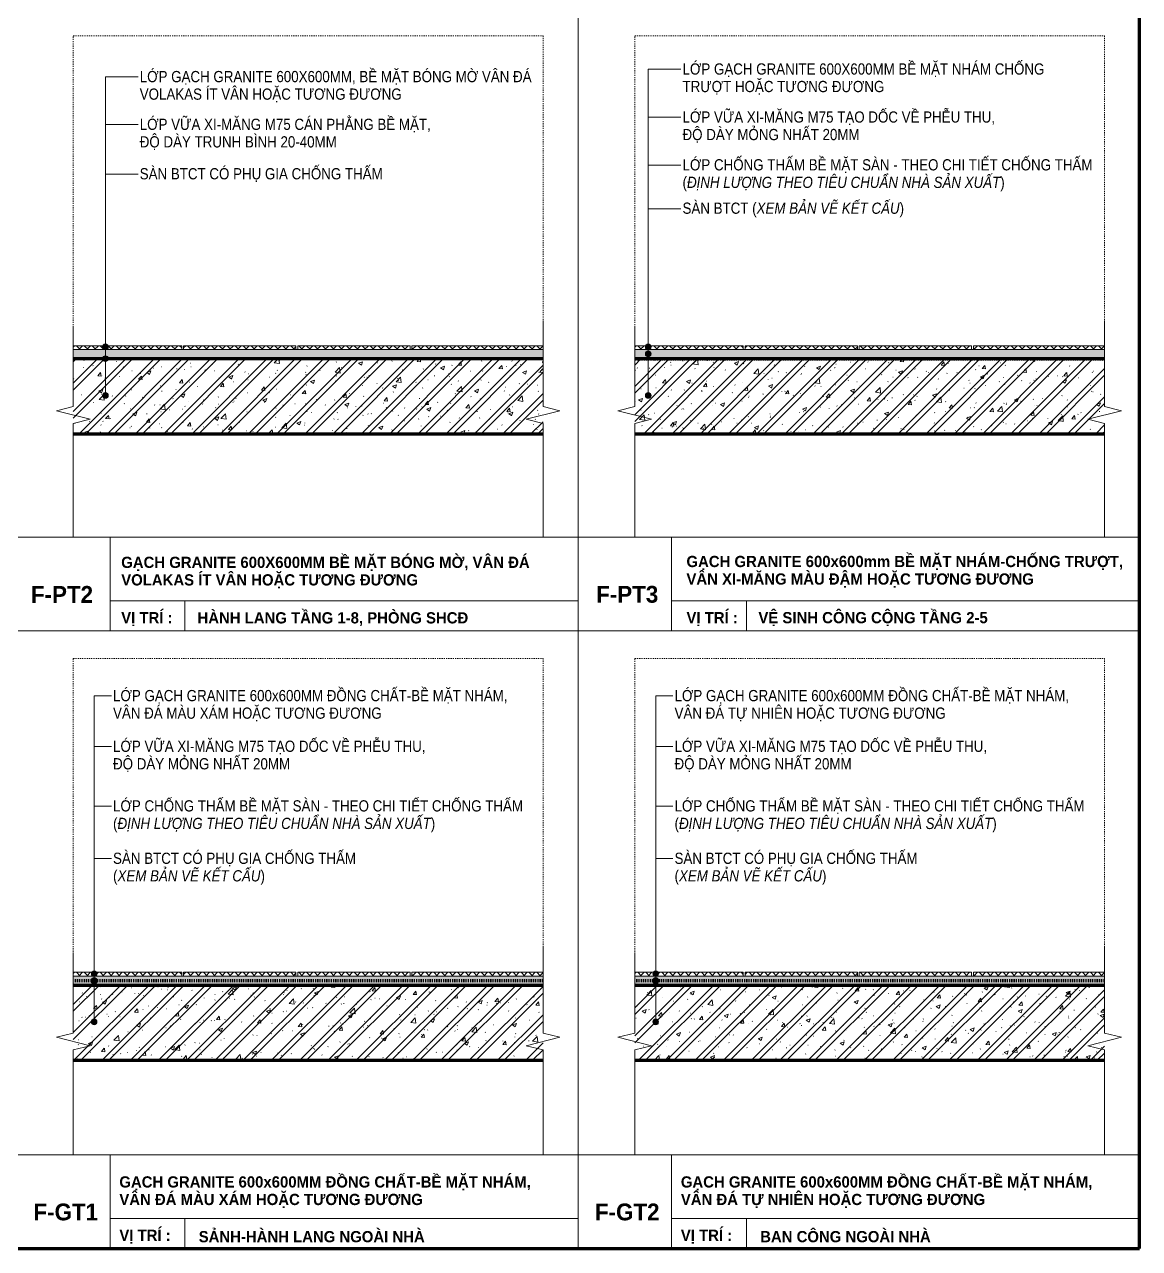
# Model space of a CAD drawing. Header units: millimetres. Extents: x 2839 to 13349, y 2387 to 11762.
# Drawn here: x 5209 to 8188, y 2387 to 5657 of the extents above; entities that cross this region are included whole.
import ezdxf

# ---------------------------------------------------------------- set-up
doc = ezdxf.new("R2010")
doc.units = ezdxf.units.MM
doc.linetypes.add('Dash', pattern=[6, 3, -3])
for name, color, linetype, lineweight in [('A-DETL-2', 90, 'Continuous', 70), ('A-DETL-3', 90, 'Dash', 100), ('A-DETL-GENF-1', 7, 'Continuous', 18), ('A-DETL-GENF-2', 9, 'Continuous', 18), ('A-DETL-THIN', 151, 'Continuous', 18), ('A-DETL-WIDE', 214, 'Continuous', 100), ('A-FLOR-OVHD', 1, 'Dash', 18), ('G-ANNO-TEXT-1', 7, 'Continuous', 9), ('G-ANNO-TEXT-2', 250, 'Continuous', 9)]:
    doc.layers.add(name, color=color, linetype=linetype, lineweight=lineweight)
doc.styles.add('Arial_3', font='arial_0.ttf', dxfattribs={"width": 0.85, "height": 30})
doc.styles.add('Arial_B_1', font='arialbd_0.ttf', dxfattribs={"width": 0.95, "height": 45})
doc.styles.add('Arial_B_2', font='arialbd_0.ttf', dxfattribs={"width": 0.95, "height": 30})
pattern_1 = [(50, (37.09, 0), (109.3103, -9.5638), [11.43, -125.73]), (355, (37.09, 0), (-21.1454, 114.6342), [9.144, -100.584]), (100.451, (46.2, -0.8), (88.1655, 105.0698), [9.714, -106.854]), (46.184, (37.1, 30.48), (162.6475, -25.2258), [17.145, -188.595]), (96.636, (50.65, 28.38), (142.4415, 148.4563), [14.571, -160.281]), (351.184, (37.1, 30.48), (142.4433, 148.4548), [13.716, -150.876]), (21, (52.33, 22.86), (90.9683, -61.3593), [11.43, -125.73]), (326, (52.33, 22.86), (37.0815, 110.5128), [9.144, -100.584]), (71.451, (59.91, 17.75), (128.0502, 49.1526), [9.714, -106.854]), (37.5, (37.093, 0), (1.85359, 50.73325), [1.006, -98.359, 1.006, -101.102, -100.965]), (37.5, (37.093, 0), (1.85359, 50.73325), [-201.473, 1.006, -99.959]), (7.5, (37.093, 0), (40.09228, 60.10833), [1.006, -57.211, 1.006, -96.073, -38.481]), (7.5, (37.093, 0), (40.09228, 60.10833), [-155.296, 1.006, -37.475]), (327.5, (3.11, 0), (81.35501, -3.43733), [1.006, -37.094, 1.006, -117.866, -157.734]), (327.5, (3.11, 0), (81.35501, -3.43733), [-156.972, 1.006, -156.728]), (317.5, (-12.13, 0), (88.87804, 15.25595), [1.006, -48.524, 1.006, -77.937, -112.014]), (317.5, (-12.13, 0), (88.87804, 15.25595), [-128.473, 1.006, -111.008]), (45, (37.093, 0), (-37.71708, 37.71708), []), (45, (37.093, 57.15), (-37.71708, 37.71708), [])]

msp = doc.modelspace()

# ---------------------------------------------------------------- hatches: boundary and pattern name
at = {"layer": 'A-DETL-GENF-1'}
h = msp.add_hatch(dxfattribs=at)
h.set_pattern_fill('FP_21', color=256, style=0, pattern_type=2)
h.set_pattern_definition([(45, (-594.63, -1690.379), (-10.606602, 10.606602), []), (135, (-594.63, -1690.379), (-10.606602, -10.606602), [])])
h.paths.add_polyline_path([(5865.7, 4788.5), (5934.1, 4788.5), (5934.1, 4798.5), (5634.1, 4798.5), (5634.1, 4788.5)])
h.paths.add_polyline_path([(6594.1, 4788.5), (6594.1, 4798.5), (6244.1, 4798.5), (6244.1, 4788.5)])
h.paths.add_polyline_path([(5939.1, 4788.5), (6239.1, 4788.5), (6239.1, 4798.5), (5939.1, 4798.5)])
h.paths.add_polyline_path([(5339.1, 4788.5), (5629.1, 4788.5), (5629.1, 4798.5), (5339.1, 4798.5)])
h = msp.add_hatch(dxfattribs=at)
h.set_pattern_fill('FP_20', color=256, style=0, pattern_type=2)
h.set_pattern_definition([(0, (-594.63, -1690.379), (48.768, 12.192), [2.012, -34.564, 2.012, -34.564, -195.072]), (0, (-594.63, -1690.379), (48.768, 12.192), [-73.152, 0, -195.072]), (0, (-594.63, -1690.379), (48.768, 12.192), [0, -73.152, 2.012, -71.14, -121.92]), (0, (-594.63, -1690.379), (48.768, 12.192), [-146.304, 2.012, -34.564, 0, -85.344]), (0, (-594.63, -1690.379), (48.768, 12.192), [0, -182.88, 2.012, -22.372, -60.96]), (0, (-594.63, -1690.379), (48.768, 12.192), [-207.264, 2.012, -58.948]), (120, (-576.342, -1684.283), (-34.942582, 36.138327), [2.012, -34.564, 2.012, -34.564, -195.072]), (120, (-576.342, -1684.283), (-34.942582, 36.138327), [-73.152, 0, -195.072]), (120, (-576.342, -1684.283), (-34.942582, 36.138327), [0, -73.152, 2.012, -71.14, -121.92]), (120, (-576.342, -1684.283), (-34.942582, 36.138327), [-146.304, 2.012, -34.564, 0, -85.344]), (120, (-576.342, -1684.283), (-34.942582, 36.138327), [0, -182.88, 2.012, -22.372, -60.96]), (120, (-576.342, -1684.283), (-34.942582, 36.138327), [-207.264, 2.012, -58.948]), (240, (-570.246, -1659.899), (-13.825418, -48.330327), [2.012, -34.564, 2.012, -34.564, -195.072]), (240, (-570.246, -1659.899), (-13.825418, -48.330327), [-73.152, 0, -195.072]), (240, (-570.246, -1659.899), (-13.825418, -48.330327), [0, -73.152, 2.012, -71.14, -121.92]), (240, (-570.246, -1659.899), (-13.825418, -48.330327), [-146.304, 2.012, -34.564, 0, -85.344]), (240, (-570.246, -1659.899), (-13.825418, -48.330327), [0, -182.88, 2.012, -22.372, -60.96]), (240, (-570.246, -1659.899), (-13.825418, -48.330327), [-207.264, 2.012, -58.948])])
h.paths.add_polyline_path([(5634.1, 4763.5), (6594.1, 4763.5), (6594.1, 4788.5), (5339.1, 4788.5), (5339.1, 4763.5), (5629.1, 4763.5)])
h = msp.add_hatch(dxfattribs=at)
h.set_pattern_fill('FP_49', color=256, style=0, pattern_type=2)
h.set_pattern_definition([(45, (905.37, -1690.379), (-10.606602, 10.606602), []), (135, (905.37, -1690.379), (-10.606602, -10.606602), [])])
h.paths.add_polyline_path([(7134.1, 4788.5), (7434.1, 4788.5), (7434.1, 4798.5), (7134.1, 4798.5)])
h.paths.add_polyline_path([(7439.1, 4788.5), (7739.1, 4788.5), (7739.1, 4798.5), (7439.1, 4798.5)])
h.paths.add_polyline_path([(7744.1, 4788.5), (8094.1, 4788.5), (8094.1, 4798.5), (7744.1, 4798.5)])
h.paths.add_polyline_path([(6839.1, 4788.5), (7129.1, 4788.5), (7129.1, 4798.5), (6839.1, 4798.5)])
h = msp.add_hatch(dxfattribs=at)
h.set_pattern_fill('FP_48', color=256, style=0, pattern_type=2)
h.set_pattern_definition([(0, (905.37, -1690.379), (48.768, 12.192), [2.012, -34.564, 2.012, -34.564, -195.072]), (0, (905.37, -1690.379), (48.768, 12.192), [-73.152, 0, -195.072]), (0, (905.37, -1690.379), (48.768, 12.192), [0, -73.152, 2.012, -71.14, -121.92]), (0, (905.37, -1690.379), (48.768, 12.192), [-146.304, 2.012, -34.564, 0, -85.344]), (0, (905.37, -1690.379), (48.768, 12.192), [0, -182.88, 2.012, -22.372, -60.96]), (0, (905.37, -1690.379), (48.768, 12.192), [-207.264, 2.012, -58.948]), (120, (923.658, -1684.283), (-34.942582, 36.138327), [2.012, -34.564, 2.012, -34.564, -195.072]), (120, (923.658, -1684.283), (-34.942582, 36.138327), [-73.152, 0, -195.072]), (120, (923.658, -1684.283), (-34.942582, 36.138327), [0, -73.152, 2.012, -71.14, -121.92]), (120, (923.658, -1684.283), (-34.942582, 36.138327), [-146.304, 2.012, -34.564, 0, -85.344]), (120, (923.658, -1684.283), (-34.942582, 36.138327), [0, -182.88, 2.012, -22.372, -60.96]), (120, (923.658, -1684.283), (-34.942582, 36.138327), [-207.264, 2.012, -58.948]), (240, (929.754, -1659.899), (-13.825418, -48.330327), [2.012, -34.564, 2.012, -34.564, -195.072]), (240, (929.754, -1659.899), (-13.825418, -48.330327), [-73.152, 0, -195.072]), (240, (929.754, -1659.899), (-13.825418, -48.330327), [0, -73.152, 2.012, -71.14, -121.92]), (240, (929.754, -1659.899), (-13.825418, -48.330327), [-146.304, 2.012, -34.564, 0, -85.344]), (240, (929.754, -1659.899), (-13.825418, -48.330327), [0, -182.88, 2.012, -22.372, -60.96]), (240, (929.754, -1659.899), (-13.825418, -48.330327), [-207.264, 2.012, -58.948])])
h.paths.add_polyline_path([(7744.1, 4763.5), (8094.1, 4763.5), (8094.1, 4788.5), (6839.1, 4788.5), (6839.1, 4763.5), (7739.1, 4763.5)])
h = msp.add_hatch(dxfattribs=at)
h.set_pattern_fill('FP_32', color=256, style=0, pattern_type=2)
h.set_pattern_definition([(45, (-594.63, -3363.992), (-10.606602, 10.606602), []), (135, (-594.63, -3363.992), (-10.606602, -10.606602), [])])
h.paths.add_polyline_path([(5634.1, 3114.9), (5934.1, 3114.9), (5934.1, 3124.9), (5634.1, 3124.9)])
h.paths.add_polyline_path([(5939.1, 3114.9), (6239.1, 3114.9), (6239.1, 3124.9), (5939.1, 3124.9)])
h.paths.add_polyline_path([(6244.1, 3114.9), (6594.1, 3114.9), (6594.1, 3124.9), (6244.1, 3124.9)])
h.paths.add_polyline_path([(5339.1, 3114.9), (5629.1, 3114.9), (5629.1, 3124.9), (5339.1, 3124.9)])
h = msp.add_hatch(dxfattribs=at)
h.set_pattern_fill('FP_31', color=256, style=0, pattern_type=2)
h.set_pattern_definition([(0, (-594.63, -3363.992), (48.768, 12.192), [2.012, -34.564, 2.012, -34.564, -195.072]), (0, (-594.63, -3363.992), (48.768, 12.192), [-73.152, 0, -195.072]), (0, (-594.63, -3363.992), (48.768, 12.192), [0, -73.152, 2.012, -71.14, -121.92]), (0, (-594.63, -3363.992), (48.768, 12.192), [-146.304, 2.012, -34.564, 0, -85.344]), (0, (-594.63, -3363.992), (48.768, 12.192), [0, -182.88, 2.012, -22.372, -60.96]), (0, (-594.63, -3363.992), (48.768, 12.192), [-207.264, 2.012, -58.948]), (120, (-576.342, -3357.896), (-34.942582, 36.138327), [2.012, -34.564, 2.012, -34.564, -195.072]), (120, (-576.342, -3357.896), (-34.942582, 36.138327), [-73.152, 0, -195.072]), (120, (-576.342, -3357.896), (-34.942582, 36.138327), [0, -73.152, 2.012, -71.14, -121.92]), (120, (-576.342, -3357.896), (-34.942582, 36.138327), [-146.304, 2.012, -34.564, 0, -85.344]), (120, (-576.342, -3357.896), (-34.942582, 36.138327), [0, -182.88, 2.012, -22.372, -60.96]), (120, (-576.342, -3357.896), (-34.942582, 36.138327), [-207.264, 2.012, -58.948]), (240, (-570.246, -3333.512), (-13.825418, -48.330327), [2.012, -34.564, 2.012, -34.564, -195.072]), (240, (-570.246, -3333.512), (-13.825418, -48.330327), [-73.152, 0, -195.072]), (240, (-570.246, -3333.512), (-13.825418, -48.330327), [0, -73.152, 2.012, -71.14, -121.92]), (240, (-570.246, -3333.512), (-13.825418, -48.330327), [-146.304, 2.012, -34.564, 0, -85.344]), (240, (-570.246, -3333.512), (-13.825418, -48.330327), [0, -182.88, 2.012, -22.372, -60.96]), (240, (-570.246, -3333.512), (-13.825418, -48.330327), [-207.264, 2.012, -58.948])])
h.paths.add_polyline_path([(5634.1, 3089.9), (6594.1, 3089.9), (6594.1, 3114.9), (5339.1, 3114.9), (5339.1, 3089.9), (5629.1, 3089.9)])
h = msp.add_hatch(dxfattribs=at)
h.set_pattern_fill('FP_42', color=256, style=0, pattern_type=2)
h.set_pattern_definition([(45, (905.37, -3363.992), (-10.606602, 10.606602), []), (135, (905.37, -3363.992), (-10.606602, -10.606602), [])])
h.paths.add_polyline_path([(7134.1, 3114.9), (7434.1, 3114.9), (7434.1, 3124.9), (7134.1, 3124.9)])
h.paths.add_polyline_path([(7439.1, 3114.9), (7739.1, 3114.9), (7739.1, 3124.9), (7439.1, 3124.9)])
h.paths.add_polyline_path([(8094.1, 3114.9), (8094.1, 3124.9), (7744.1, 3124.9), (7744.1, 3114.9)])
h.paths.add_polyline_path([(6839.1, 3114.9), (7129.1, 3114.9), (7129.1, 3124.9), (6839.1, 3124.9)])
h = msp.add_hatch(dxfattribs=at)
h.set_pattern_fill('FP_41', color=256, style=0, pattern_type=2)
h.set_pattern_definition([(0, (905.37, -3363.992), (48.768, 12.192), [2.012, -34.564, 2.012, -34.564, -195.072]), (0, (905.37, -3363.992), (48.768, 12.192), [-73.152, 0, -195.072]), (0, (905.37, -3363.992), (48.768, 12.192), [0, -73.152, 2.012, -71.14, -121.92]), (0, (905.37, -3363.992), (48.768, 12.192), [-146.304, 2.012, -34.564, 0, -85.344]), (0, (905.37, -3363.992), (48.768, 12.192), [0, -182.88, 2.012, -22.372, -60.96]), (0, (905.37, -3363.992), (48.768, 12.192), [-207.264, 2.012, -58.948]), (120, (923.658, -3357.896), (-34.942582, 36.138327), [2.012, -34.564, 2.012, -34.564, -195.072]), (120, (923.658, -3357.896), (-34.942582, 36.138327), [-73.152, 0, -195.072]), (120, (923.658, -3357.896), (-34.942582, 36.138327), [0, -73.152, 2.012, -71.14, -121.92]), (120, (923.658, -3357.896), (-34.942582, 36.138327), [-146.304, 2.012, -34.564, 0, -85.344]), (120, (923.658, -3357.896), (-34.942582, 36.138327), [0, -182.88, 2.012, -22.372, -60.96]), (120, (923.658, -3357.896), (-34.942582, 36.138327), [-207.264, 2.012, -58.948]), (240, (929.754, -3333.512), (-13.825418, -48.330327), [2.012, -34.564, 2.012, -34.564, -195.072]), (240, (929.754, -3333.512), (-13.825418, -48.330327), [-73.152, 0, -195.072]), (240, (929.754, -3333.512), (-13.825418, -48.330327), [0, -73.152, 2.012, -71.14, -121.92]), (240, (929.754, -3333.512), (-13.825418, -48.330327), [-146.304, 2.012, -34.564, 0, -85.344]), (240, (929.754, -3333.512), (-13.825418, -48.330327), [0, -182.88, 2.012, -22.372, -60.96]), (240, (929.754, -3333.512), (-13.825418, -48.330327), [-207.264, 2.012, -58.948])])
h.paths.add_polyline_path([(7744.1, 3089.9), (8094.1, 3089.9), (8094.1, 3114.9), (6839.1, 3114.9), (6839.1, 3089.9), (7739.1, 3089.9)])
at = {"layer": 'A-DETL-GENF-2'}
h = msp.add_hatch(dxfattribs=at)
h.set_pattern_fill('FP_13', color=256, style=0, pattern_type=2)
h.set_pattern_definition(pattern_1)
h.paths.add_polyline_path([(6594.1, 4563.5), (6594.1, 4763.5), (5339.1, 4763.5), (5339.1, 4563.5), (5865.7, 4563.5)])
h = msp.add_hatch(dxfattribs=at)
h.set_pattern_fill('FP_13', color=256, style=0, pattern_type=2)
h.set_pattern_definition(pattern_1)
h.paths.add_polyline_path([(8094.1, 4563.5), (8094.1, 4763.5), (6839.1, 4763.5), (6839.1, 4563.5)])
h = msp.add_hatch(dxfattribs=at)
h.set_pattern_fill('FP_13', color=256, style=0, pattern_type=2)
h.set_pattern_definition(pattern_1)
h.paths.add_polyline_path([(6594.1, 2889.9), (6594.1, 3089.9), (5339.1, 3089.9), (5339.1, 2889.9), (5865.7, 2889.9)])
h = msp.add_hatch(dxfattribs=at)
h.set_pattern_fill('FP_13', color=256, style=0, pattern_type=2)
h.set_pattern_definition(pattern_1)
h.paths.add_polyline_path([(8094.1, 2889.9), (8094.1, 3089.9), (6839.1, 3089.9), (6839.1, 2889.9)])
at = {"layer": 'G-ANNO-TEXT-2'}
h = msp.add_hatch(color=256, dxfattribs=at)
edge = h.paths.add_edge_path()
edge.add_arc((5425.1, 4795.5), 7.5, 0, 360)
h = msp.add_hatch(color=256, dxfattribs=at)
edge = h.paths.add_edge_path()
edge.add_arc((6875.1, 4795.5), 7.5, 0, 360)
h = msp.add_hatch(color=256, dxfattribs=at)
edge = h.paths.add_edge_path()
edge.add_arc((6875.1, 4776.8), 7.5, 0, 360)
h = msp.add_hatch(color=256, dxfattribs=at)
edge = h.paths.add_edge_path()
edge.add_arc((5425.1, 4764.3), 7.5, 0, 360)
h = msp.add_hatch(color=256, dxfattribs=at)
edge = h.paths.add_edge_path()
edge.add_arc((5425.1, 4665.9), 7.5, 0, 360)
h = msp.add_hatch(color=256, dxfattribs=at)
edge = h.paths.add_edge_path()
edge.add_arc((6875.1, 4665.9), 7.5, 0, 360)
h = msp.add_hatch(color=256, dxfattribs=at)
edge = h.paths.add_edge_path()
edge.add_arc((6875.1, 4665.9), 7.5, 0, 360)
h = msp.add_hatch(color=256, dxfattribs=at)
edge = h.paths.add_edge_path()
edge.add_arc((5395.1, 3121.1), 7.5, 0, 360)
h = msp.add_hatch(color=256, dxfattribs=at)
edge = h.paths.add_edge_path()
edge.add_arc((5395.1, 3103.3), 7.5, 0, 360)
h = msp.add_hatch(color=256, dxfattribs=at)
edge = h.paths.add_edge_path()
edge.add_arc((5395.1, 3100.9), 7.5, 0, 360)
h = msp.add_hatch(color=256, dxfattribs=at)
edge = h.paths.add_edge_path()
edge.add_arc((6895.1, 3121.1), 7.5, 0, 360)
h = msp.add_hatch(color=256, dxfattribs=at)
edge = h.paths.add_edge_path()
edge.add_arc((6895.1, 3103.3), 7.5, 0, 360)
h = msp.add_hatch(color=256, dxfattribs=at)
edge = h.paths.add_edge_path()
edge.add_arc((6895.1, 3100.9), 7.5, 0, 360)
h = msp.add_hatch(color=256, dxfattribs=at)
edge = h.paths.add_edge_path()
edge.add_arc((5395.1, 2992.3), 7.5, 0, 360)
h = msp.add_hatch(color=256, dxfattribs=at)
edge = h.paths.add_edge_path()
edge.add_arc((6895.1, 2992.3), 7.5, 0, 360)

# ---------------------------------------------------------------- linework, layer by layer
at = {"layer": 'A-DETL-2'}
for p, q in [((6594.1, 4763.5), (5339.1, 4763.5)), ((8094.1, 4763.5), (6839.1, 4763.5)), ((5339.1, 4563.5), (6594.1, 4563.5)), ((6839.1, 4563.5), (8094.1, 4563.5)), ((6594.1, 3089.9), (5339.1, 3089.9)), ((8094.1, 3089.9), (6839.1, 3089.9)), ((5339.1, 2889.9), (6594.1, 2889.9)), ((6839.1, 2889.9), (8094.1, 2889.9))]:
    msp.add_line(p, q, dxfattribs=at)
at = {"layer": 'A-DETL-3'}
for p, q in [((6839.1, 4763.5), (8094.1, 4763.5)), ((6594.1, 3102.4), (5339.1, 3102.4)), ((8094.1, 3102.4), (6839.1, 3102.4))]:
    msp.add_line(p, q, dxfattribs=at)
at = {"layer": 'A-DETL-THIN'}
for p, q in [((6687.6, 2386.9), (6687.6, 10786.9)), ((8187.6, 2386.9), (8187.6, 9086.9)), ((5339.1, 4636), (5339.1, 4851)), ((6594.1, 4866), (6594.1, 4636)), ((6839.1, 4636), (6839.1, 4851)), ((8094.1, 4866), (8094.1, 4636)), ((5629.1, 4798.5), (5339.1, 4798.5)), ((5339.1, 4798.5), (5339.1, 4788.5)), ((5339.1, 4788.5), (5339.1, 4763.5)), ((5339.1, 4788.5), (5629.1, 4788.5)), ((5629.1, 4788.5), (5629.1, 4798.5)), ((5634.1, 4788.5), (5629.1, 4788.5)), ((5634.1, 4798.5), (5634.1, 4788.5)), ((5934.1, 4798.5), (5634.1, 4798.5)), ((5634.1, 4788.5), (5934.1, 4788.5)), ((5934.1, 4788.5), (5934.1, 4798.5)), ((5939.1, 4788.5), (5934.1, 4788.5)), ((5939.1, 4798.5), (5939.1, 4788.5)), ((6239.1, 4798.5), (5939.1, 4798.5)), ((5939.1, 4788.5), (6239.1, 4788.5)), ((6239.1, 4788.5), (6239.1, 4798.5)), ((6244.1, 4788.5), (6239.1, 4788.5)), ((6594.1, 4798.5), (6244.1, 4798.5)), ((6244.1, 4798.5), (6244.1, 4788.5)), ((6244.1, 4788.5), (6594.1, 4788.5)), ((6594.1, 4788.5), (6594.1, 4798.5)), ((6594.1, 4763.5), (6594.1, 4788.5)), ((7129.1, 4798.5), (6839.1, 4798.5)), ((6839.1, 4798.5), (6839.1, 4788.5)), ((6839.1, 4788.5), (6839.1, 4763.5)), ((6839.1, 4788.5), (7129.1, 4788.5)), ((7129.1, 4788.5), (7129.1, 4798.5)), ((7134.1, 4788.5), (7129.1, 4788.5)), ((7134.1, 4798.5), (7134.1, 4788.5)), ((7434.1, 4798.5), (7134.1, 4798.5)), ((7134.1, 4788.5), (7434.1, 4788.5)), ((7434.1, 4788.5), (7434.1, 4798.5)), ((7439.1, 4788.5), (7434.1, 4788.5)), ((7439.1, 4798.5), (7439.1, 4788.5)), ((7739.1, 4798.5), (7439.1, 4798.5)), ((7439.1, 4788.5), (7739.1, 4788.5)), ((7739.1, 4788.5), (7739.1, 4798.5)), ((7744.1, 4788.5), (7739.1, 4788.5)), ((8094.1, 4798.5), (7744.1, 4798.5)), ((7744.1, 4798.5), (7744.1, 4788.5)), ((7744.1, 4788.5), (8094.1, 4788.5)), ((8094.1, 4788.5), (8094.1, 4798.5)), ((8094.1, 4763.5), (8094.1, 4788.5)), ((5294.1, 4624.8), (5339.1, 4636)), ((5384.1, 4602.3), (5294.1, 4624.8)), ((6639.1, 4624.8), (6549.1, 4602.3)), ((6594.1, 4636), (6639.1, 4624.8)), ((6794.1, 4624.8), (6839.1, 4636)), ((6884.1, 4602.3), (6794.1, 4624.8)), ((8139.1, 4624.8), (8049.1, 4602.3)), ((8094.1, 4636), (8139.1, 4624.8)), ((5339.1, 4591), (5384.1, 4602.3)), ((5339.1, 4288.5), (5339.1, 4591)), ((6549.1, 4602.3), (6594.1, 4591)), ((6594.1, 4591), (6594.1, 4288.5)), ((6839.1, 4591), (6884.1, 4602.3)), ((6839.1, 4288.5), (6839.1, 4591)), ((8049.1, 4602.3), (8094.1, 4591)), ((8094.1, 4591), (8094.1, 4288.5)), ((8187.6, 4286.9), (3687.6, 4286.9)), ((5437.6, 4036.9), (5437.6, 4286.9)), ((5437.6, 4036.9), (5437.6, 4286.9)), ((6937.6, 4036.9), (6937.6, 4286.9)), ((6937.6, 4286.9), (6937.6, 4036.9)), ((5437.6, 4116.9), (6687.6, 4116.9)), ((5437.6, 4116.9), (6687.6, 4116.9)), ((5637.6, 4116.9), (5637.6, 4036.9)), ((6937.6, 4116.9), (8187.6, 4116.9)), ((7137.6, 4116.9), (7137.6, 4036.9)), ((7137.6, 4116.9), (7137.6, 4036.9)), ((3547.6, 4036.9), (8187.6, 4036.9)), ((3547.6, 4036.9), (8187.6, 4036.9)), ((5339.1, 2962.4), (5339.1, 3177.4)), ((6594.1, 3192.4), (6594.1, 2962.4)), ((6839.1, 2962.4), (6839.1, 3177.4)), ((8094.1, 3192.4), (8094.1, 2962.4)), ((5629.1, 3124.9), (5339.1, 3124.9)), ((5339.1, 3124.9), (5339.1, 3114.9)), ((5339.1, 3114.9), (5339.1, 3089.9)), ((5339.1, 3114.9), (5629.1, 3114.9)), ((5629.1, 3114.9), (5629.1, 3124.9)), ((5634.1, 3114.9), (5629.1, 3114.9)), ((5634.1, 3124.9), (5634.1, 3114.9)), ((5934.1, 3124.9), (5634.1, 3124.9)), ((5634.1, 3114.9), (5934.1, 3114.9)), ((5934.1, 3114.9), (5934.1, 3124.9)), ((5939.1, 3114.9), (5934.1, 3114.9)), ((5939.1, 3124.9), (5939.1, 3114.9)), ((6239.1, 3124.9), (5939.1, 3124.9)), ((5939.1, 3114.9), (6239.1, 3114.9)), ((6239.1, 3114.9), (6239.1, 3124.9)), ((6244.1, 3114.9), (6239.1, 3114.9)), ((6594.1, 3124.9), (6244.1, 3124.9)), ((6244.1, 3124.9), (6244.1, 3114.9)), ((6244.1, 3114.9), (6594.1, 3114.9)), ((6594.1, 3114.9), (6594.1, 3124.9)), ((6594.1, 3089.9), (6594.1, 3114.9)), ((7129.1, 3124.9), (6839.1, 3124.9)), ((6839.1, 3124.9), (6839.1, 3114.9)), ((6839.1, 3114.9), (6839.1, 3089.9)), ((6839.1, 3114.9), (7129.1, 3114.9)), ((7129.1, 3114.9), (7129.1, 3124.9)), ((7134.1, 3114.9), (7129.1, 3114.9)), ((7134.1, 3124.9), (7134.1, 3114.9)), ((7434.1, 3124.9), (7134.1, 3124.9)), ((7134.1, 3114.9), (7434.1, 3114.9)), ((7434.1, 3114.9), (7434.1, 3124.9)), ((7439.1, 3114.9), (7434.1, 3114.9)), ((7439.1, 3124.9), (7439.1, 3114.9)), ((7739.1, 3124.9), (7439.1, 3124.9)), ((7439.1, 3114.9), (7739.1, 3114.9)), ((7739.1, 3114.9), (7739.1, 3124.9)), ((7744.1, 3114.9), (7739.1, 3114.9)), ((8094.1, 3124.9), (7744.1, 3124.9)), ((7744.1, 3124.9), (7744.1, 3114.9)), ((7744.1, 3114.9), (8094.1, 3114.9)), ((8094.1, 3114.9), (8094.1, 3124.9)), ((8094.1, 3089.9), (8094.1, 3114.9)), ((5294.1, 2951.1), (5339.1, 2962.4)), ((5384.1, 2928.6), (5294.1, 2951.1)), ((6639.1, 2951.1), (6549.1, 2928.6)), ((6594.1, 2962.4), (6639.1, 2951.1)), ((6794.1, 2951.1), (6839.1, 2962.4)), ((6884.1, 2928.6), (6794.1, 2951.1)), ((8139.1, 2951.1), (8049.1, 2928.6)), ((8094.1, 2962.4), (8139.1, 2951.1)), ((5339.1, 2917.4), (5384.1, 2928.6)), ((5339.1, 2636.9), (5339.1, 2917.4)), ((6549.1, 2928.6), (6594.1, 2917.4)), ((6594.1, 2917.4), (6594.1, 2636.9)), ((6839.1, 2917.4), (6884.1, 2928.6)), ((6839.1, 2636.9), (6839.1, 2917.4)), ((8049.1, 2928.6), (8094.1, 2917.4)), ((8094.1, 2917.4), (8094.1, 2636.9)), ((3687.6, 2636.9), (8187.6, 2636.9)), ((5437.6, 2386.9), (5437.6, 2636.9)), ((5437.6, 2636.9), (5437.6, 2386.9)), ((5437.6, 2386.9), (5437.6, 2636.9)), ((5437.6, 2386.9), (5437.6, 2636.9)), ((6937.6, 2386.9), (6937.6, 2636.9)), ((6937.6, 2636.9), (6937.6, 2386.9)), ((6937.6, 2386.9), (6937.6, 2636.9)), ((6937.6, 2386.9), (6937.6, 2636.9)), ((5437.6, 2466.9), (6687.6, 2466.9)), ((5637.6, 2466.9), (5637.6, 2386.9)), ((5637.6, 2466.9), (5637.6, 2386.9)), ((5637.6, 2466.9), (5637.6, 2386.9)), ((5637.6, 2466.9), (5637.6, 2386.9)), ((6937.6, 2466.9), (8187.6, 2466.9)), ((7137.6, 2466.9), (7137.6, 2386.9)), ((7137.6, 2466.9), (7137.6, 2386.9)), ((7137.6, 2466.9), (7137.6, 2386.9)), ((7137.6, 2466.9), (7137.6, 2386.9)), ((3547.6, 2386.9), (8187.6, 2386.9))]:
    msp.add_line(p, q, dxfattribs=at)
at = {"layer": 'A-DETL-WIDE'}
for p, q in [((8187.6, 2386.9), (8187.6, 10786.9)), ((3547.6, 2386.9), (8187.6, 2386.9))]:
    msp.add_line(p, q, dxfattribs=at)
at = {"layer": 'A-FLOR-OVHD'}
for p, q in [((5339.1, 4763.5), (5339.1, 5626.9)), ((5339.1, 5626.9), (6594.1, 5626.9)), ((6594.1, 5626.9), (6594.1, 4763.5)), ((6839.1, 4763.5), (6839.1, 5626.9)), ((6839.1, 5626.9), (8094.1, 5626.9)), ((8094.1, 5626.9), (8094.1, 4763.5)), ((5339.1, 3089.9), (5339.1, 3963.5)), ((5339.1, 3963.5), (6594.1, 3963.5)), ((6594.1, 3963.5), (6594.1, 3089.9)), ((6839.1, 3089.9), (6839.1, 3963.5)), ((6839.1, 3963.5), (8094.1, 3963.5)), ((8094.1, 3963.5), (8094.1, 3089.9))]:
    msp.add_line(p, q, dxfattribs=at)
at = {"layer": 'G-ANNO-TEXT-2'}
for p, q in [((6875.1, 5537.3), (6962.3, 5537.3)), ((6875.1, 4795.5), (6875.1, 5537.3)), ((5425.1, 5516.9), (5512.3, 5516.9)), ((5425.1, 4795.5), (5425.1, 5516.9)), ((6875.1, 5408.9), (6962.3, 5408.9)), ((6875.1, 4776.8), (6875.1, 5408.9)), ((5425.1, 5389.4), (5512.3, 5389.4)), ((5425.1, 4764.3), (5425.1, 5389.4)), ((6875.1, 5281.2), (6962.3, 5281.2)), ((6875.1, 4665.9), (6875.1, 5281.2)), ((5425.1, 5257.3), (5512.3, 5257.3)), ((5425.1, 4665.9), (5425.1, 5257.3)), ((6875.1, 5164.3), (6962.3, 5164.3)), ((6875.1, 4665.9), (6875.1, 5164.3)), ((5395.1, 3863.3), (5441, 3863.3)), ((5395.1, 3121.1), (5395.1, 3863.3)), ((6895.1, 3863.3), (6941, 3863.3)), ((6895.1, 3121.1), (6895.1, 3863.3)), ((5395.1, 3728), (5441, 3728)), ((5395.1, 3103.3), (5395.1, 3728)), ((6895.1, 3728), (6941, 3728)), ((6895.1, 3103.3), (6895.1, 3728)), ((5395.1, 3568.7), (5441, 3568.7)), ((5395.1, 3100.9), (5395.1, 3568.7)), ((6895.1, 3568.7), (6941, 3568.7)), ((6895.1, 3100.9), (6895.1, 3568.7)), ((5395.1, 3428.7), (5441, 3428.7)), ((5395.1, 2992.3), (5395.1, 3428.7)), ((6895.1, 3428.7), (6941, 3428.7)), ((6895.1, 2992.3), (6895.1, 3428.7))]:
    msp.add_line(p, q, dxfattribs=at)
for centre in [(5425.1, 4795.5), (6875.1, 4795.5), (6875.1, 4776.8), (5425.1, 4764.3), (5425.1, 4665.9), (6875.1, 4665.9), (6875.1, 4665.9), (5395.1, 3121.1), (5395.1, 3103.3), (5395.1, 3100.9), (6895.1, 3121.1), (6895.1, 3103.3), (6895.1, 3100.9), (5395.1, 2992.3), (6895.1, 2992.3)]:
    msp.add_circle(centre, 7.5, dxfattribs=at)

# ---------------------------------------------------------------- texts
at = {"layer": 'G-ANNO-TEXT-1', "line_spacing_factor": 0.936439}
for s, insert, char_height, width, attachment_point, style in [('\\pxt0.0425,0.085,0.1275,0.17,0.2125,0.255,0.2975,0.34,0.3825,0.425,0.4675,0.51,0.5525,0.595,0.6375,0.68,0.7225,0.765,0.8075,0.85,0.8925,0.935,0.9775,1.02,1.0625,1.105,1.1475,1.19,1.2325,1.275,1.3175,1.36;{LỚP GẠCH GRANITE 600X600MM BỀ MẶT NHÁM CHỐNG TRƯỢT HOẶC TƯƠNG ĐƯƠNG}', (6966.8, 5553), 30, 1050.855, 1, 'Arial_3'), ('\\pxt0.0425,0.085,0.1275,0.17,0.2125,0.255,0.2975,0.34,0.3825,0.425,0.4675,0.51,0.5525,0.595,0.6375,0.68,0.7225,0.765,0.8075,0.85,0.8925,0.935,0.9775,1.02,1.0625,1.105,1.1475,1.19,1.2325,1.275,1.3175,1.36;{LỚP GẠCH GRANITE 600X600MM, BỀ MẶT BÓNG MỜ VÂN ĐÁ VOLAKAS ÍT VÂN HOẶC TƯƠNG ĐƯƠNG}', (5516.8, 5532.7), 30, 1072.785, 1, 'Arial_3'), ('\\pxt0.0425,0.085,0.1275,0.17,0.2125,0.255,0.2975,0.34,0.3825,0.425,0.4675,0.51,0.5525,0.595,0.6375,0.68,0.7225,0.765,0.8075,0.85,0.8925,0.935,0.9775,1.02,1.0625,1.105,1.1475,1.19,1.2325,1.275,1.3175,1.36;{LỚP VỮA XI-MĂNG M75 TẠO DỐC VỀ PHỄU THU,\\PĐỘ DÀY MỎNG NHẤT 20MM}', (6966.8, 5424.7), 30, 856.096, 1, 'Arial_3'), ('\\pxt0.0425,0.085,0.1275,0.17,0.2125,0.255,0.2975,0.34,0.3825,0.425,0.4675,0.51,0.5525,0.595,0.6375,0.68,0.7225,0.765,0.8075,0.85,0.8925,0.935,0.9775,1.02,1.0625,1.105,1.1475,1.19,1.2325,1.275,1.3175,1.36;{LỚP VỮA XI-MĂNG M75 CÁN PHẲNG BỀ MẶT,\\PĐỘ DÀY TRUNH BÌNH 20-40MM}', (5516.8, 5405.2), 30, 793.898, 1, 'Arial_3'), ('\\pxt0.0425,0.085,0.1275,0.17,0.2125,0.255,0.2975,0.34,0.3825,0.425,0.4675,0.51,0.5525,0.595,0.6375,0.68,0.7225,0.765,0.8075,0.85,0.8925,0.935,0.9775,1.02,1.0625,1.105,1.1475,1.19,1.2325,1.275,1.3175,1.36;{LỚP CHỐNG THẤM BỀ MẶT SÀN - THEO CHI TIẾT CHỐNG THẤM\\P(\\fArial|b0|i1|c0|p34;ĐỊNH LƯỢNG THEO TIÊU CHUẨN NHÀ SẢN XUẤT\\fArial|b0|i0|c0|p34;)}', (6966.8, 5297), 30, 1128.375, 1, 'Arial_3'), ('\\pxt0.0425,0.085,0.1275,0.17,0.2125,0.255,0.2975,0.34,0.3825,0.425,0.4675,0.51,0.5525,0.595,0.6375,0.68,0.7225,0.765,0.8075,0.85,0.8925,0.935,0.9775,1.02,1.0625,1.105,1.1475,1.19,1.2325,1.275,1.3175,1.36;{SÀN BTCT CÓ PHỤ GIA CHỐNG THẤM}', (5516.8, 5273.1), 30, 1003.553, 1, 'Arial_3'), ('\\pxt0.0425,0.085,0.1275,0.17,0.2125,0.255,0.2975,0.34,0.3825,0.425,0.4675,0.51,0.5525,0.595,0.6375,0.68,0.7225,0.765,0.8075,0.85,0.8925,0.935,0.9775,1.02,1.0625,1.105,1.1475,1.19,1.2325,1.275,1.3175,1.36;{SÀN BTCT (\\fArial|b0|i1|c0|p34;XEM BẢN VẼ KẾT CẤU\\fArial|b0|i0|c0|p34;)}', (6966.8, 5181.1), 30, 1003.553, 1, 'Arial_3'), ('\\pxt5.7,11.4,17.1,22.8,28.5,34.2,39.9,45.6,51.3,57,62.7,68.4,74.1,79.8,85.5,91.2,96.9,102.6,108.3,114,119.7,125.4,131.1,136.8,142.5,148.2,153.9,159.6,165.3,171,176.7,182.4;{GẠCH GRANITE 600X600MM BỀ MẶT BÓNG MỜ, VÂN ĐÁ VOLAKAS ÍT VÂN HOẶC TƯƠNG ĐƯƠNG}', (5467.3, 4192.7), 30, 1219.658, 4, 'Arial_B_2'), ('\\pxt5.7,11.4,17.1,22.8,28.5,34.2,39.9,45.6,51.3,57,62.7,68.4,74.1,79.8,85.5,91.2,96.9,102.6,108.3,114,119.7,125.4,131.1,136.8,142.5,148.2,153.9,159.6,165.3,171,176.7,182.4;{GẠCH GRANITE 600x600mm BỀ MẶT NHÁM-CHỐNG TRƯỢT, VÂN XI-MĂNG MÀU ĐẬM HOẶC TƯƠNG ĐƯƠNG}', (6977.3, 4195), 30, 1205.55, 4, 'Arial_B_2'), ('\\pxqc,t3.16667,6.33333,9.5,12.66667,15.83333,19,22.16667,25.33333,28.5,31.66667,34.83333,38,41.16667,44.33333,47.5,50.66667,53.83333,57,60.16667,63.33333,66.5,69.66667,72.83333,76,79.16667,82.33333,85.5,88.66667,91.83333,95,98.16667,101.33333;{F-PT2}', (5309.1, 4134.3), 45, 171.415, 5, 'Arial_B_1'), ('\\pxqc,t3.16667,6.33333,9.5,12.66667,15.83333,19,22.16667,25.33333,28.5,31.66667,34.83333,38,41.16667,44.33333,47.5,50.66667,53.83333,57,60.16667,63.33333,66.5,69.66667,72.83333,76,79.16667,82.33333,85.5,88.66667,91.83333,95,98.16667,101.33333;{F-PT3}', (6819.1, 4134.3), 45, 171.415, 5, 'Arial_B_1'), ('\\pxt5.7,11.4,17.1,22.8,28.5,34.2,39.9,45.6,51.3,57,62.7,68.4,74.1,79.8,85.5,91.2,96.9,102.6,108.3,114,119.7,125.4,131.1,136.8,142.5,148.2,153.9,159.6,165.3,171,176.7,182.4;{VỊ TRÍ :}', (5467.3, 4068.4), 30, 142.774, 4, 'Arial_B_2'), ('\\pxt5.7,11.4,17.1,22.8,28.5,34.2,39.9,45.6,51.3,57,62.7,68.4,74.1,79.8,85.5,91.2,96.9,102.6,108.3,114,119.7,125.4,131.1,136.8,142.5,148.2,153.9,159.6,165.3,171,176.7,182.4;{HÀNH LANG TẦNG 1-8, PHÒNG SHCĐ}', (5671.1, 4068.4), 30, 1009.47, 4, 'Arial_B_2'), ('\\pxt5.7,11.4,17.1,22.8,28.5,34.2,39.9,45.6,51.3,57,62.7,68.4,74.1,79.8,85.5,91.2,96.9,102.6,108.3,114,119.7,125.4,131.1,136.8,142.5,148.2,153.9,159.6,165.3,171,176.7,182.4;{VỊ TRÍ :}', (6977.3, 4068.4), 30, 142.774, 4, 'Arial_B_2'), ('\\pxt5.7,11.4,17.1,22.8,28.5,34.2,39.9,45.6,51.3,57,62.7,68.4,74.1,79.8,85.5,91.2,96.9,102.6,108.3,114,119.7,125.4,131.1,136.8,142.5,148.2,153.9,159.6,165.3,171,176.7,182.4;{VỆ SINH CÔNG CỘNG TẦNG 2-5}', (7169.5, 4068.4), 30, 1011.465, 4, 'Arial_B_2'), ('\\pxt0.0425,0.085,0.1275,0.17,0.2125,0.255,0.2975,0.34,0.3825,0.425,0.4675,0.51,0.5525,0.595,0.6375,0.68,0.7225,0.765,0.8075,0.85,0.8925,0.935,0.9775,1.02,1.0625,1.105,1.1475,1.19,1.2325,1.275,1.3175,1.36;{LỚP GẠCH GRANITE 600x600MM ĐỒNG CHẤT-BỀ MẶT NHÁM,\\PVÂN ĐÁ MÀU XÁM HOẶC TƯƠNG ĐƯƠNG}', (5445.5, 3879), 30, 1082.611, 1, 'Arial_3'), ('\\pxt0.0425,0.085,0.1275,0.17,0.2125,0.255,0.2975,0.34,0.3825,0.425,0.4675,0.51,0.5525,0.595,0.6375,0.68,0.7225,0.765,0.8075,0.85,0.8925,0.935,0.9775,1.02,1.0625,1.105,1.1475,1.19,1.2325,1.275,1.3175,1.36;{LỚP GẠCH GRANITE 600x600MM ĐỒNG CHẤT-BỀ MẶT NHÁM,\\PVÂN ĐÁ TỰ NHIÊN HOẶC TƯƠNG ĐƯƠNG}', (6945.5, 3879), 30, 1082.611, 1, 'Arial_3'), ('\\pxt0.0425,0.085,0.1275,0.17,0.2125,0.255,0.2975,0.34,0.3825,0.425,0.4675,0.51,0.5525,0.595,0.6375,0.68,0.7225,0.765,0.8075,0.85,0.8925,0.935,0.9775,1.02,1.0625,1.105,1.1475,1.19,1.2325,1.275,1.3175,1.36;{LỚP VỮA XI-MĂNG M75 TẠO DỐC VỀ PHỄU THU,\\PĐỘ DÀY MỎNG NHẤT 20MM}', (5445.5, 3743.7), 30, 856.096, 1, 'Arial_3'), ('\\pxt0.0425,0.085,0.1275,0.17,0.2125,0.255,0.2975,0.34,0.3825,0.425,0.4675,0.51,0.5525,0.595,0.6375,0.68,0.7225,0.765,0.8075,0.85,0.8925,0.935,0.9775,1.02,1.0625,1.105,1.1475,1.19,1.2325,1.275,1.3175,1.36;{LỚP VỮA XI-MĂNG M75 TẠO DỐC VỀ PHỄU THU,\\PĐỘ DÀY MỎNG NHẤT 20MM}', (6945.5, 3743.7), 30, 856.096, 1, 'Arial_3'), ('\\pxt0.0425,0.085,0.1275,0.17,0.2125,0.255,0.2975,0.34,0.3825,0.425,0.4675,0.51,0.5525,0.595,0.6375,0.68,0.7225,0.765,0.8075,0.85,0.8925,0.935,0.9775,1.02,1.0625,1.105,1.1475,1.19,1.2325,1.275,1.3175,1.36;{LỚP CHỐNG THẤM BỀ MẶT SÀN - THEO CHI TIẾT CHỐNG THẤM\\P(\\fArial|b0|i1|c0|p34;ĐỊNH LƯỢNG THEO TIÊU CHUẨN NHÀ SẢN XUẤT\\fArial|b0|i0|c0|p34;)}', (5445.5, 3584.4), 30, 1126.717, 1, 'Arial_3'), ('\\pxt0.0425,0.085,0.1275,0.17,0.2125,0.255,0.2975,0.34,0.3825,0.425,0.4675,0.51,0.5525,0.595,0.6375,0.68,0.7225,0.765,0.8075,0.85,0.8925,0.935,0.9775,1.02,1.0625,1.105,1.1475,1.19,1.2325,1.275,1.3175,1.36;{LỚP CHỐNG THẤM BỀ MẶT SÀN - THEO CHI TIẾT CHỐNG THẤM\\P(\\fArial|b0|i1|c0|p34;ĐỊNH LƯỢNG THEO TIÊU CHUẨN NHÀ SẢN XUẤT\\fArial|b0|i0|c0|p34;)}', (6945.5, 3584.4), 30, 1126.717, 1, 'Arial_3'), ('\\pxt0.0425,0.085,0.1275,0.17,0.2125,0.255,0.2975,0.34,0.3825,0.425,0.4675,0.51,0.5525,0.595,0.6375,0.68,0.7225,0.765,0.8075,0.85,0.8925,0.935,0.9775,1.02,1.0625,1.105,1.1475,1.19,1.2325,1.275,1.3175,1.36;{SÀN BTCT CÓ PHỤ GIA CHỐNG THẤM\\P(\\fArial|b0|i1|c0|p34;XEM BẢN VẼ KẾT CẤU\\fArial|b0|i0|c0|p34;)}', (5445.5, 3444.4), 30, 1023.06, 1, 'Arial_3'), ('\\pxt0.0425,0.085,0.1275,0.17,0.2125,0.255,0.2975,0.34,0.3825,0.425,0.4675,0.51,0.5525,0.595,0.6375,0.68,0.7225,0.765,0.8075,0.85,0.8925,0.935,0.9775,1.02,1.0625,1.105,1.1475,1.19,1.2325,1.275,1.3175,1.36;{SÀN BTCT CÓ PHỤ GIA CHỐNG THẤM\\P(\\fArial|b0|i1|c0|p34;XEM BẢN VẼ KẾT CẤU\\fArial|b0|i0|c0|p34;)}', (6945.5, 3444.4), 30, 1023.06, 1, 'Arial_3'), ('\\pxt5.7,11.4,17.1,22.8,28.5,34.2,39.9,45.6,51.3,57,62.7,68.4,74.1,79.8,85.5,91.2,96.9,102.6,108.3,114,119.7,125.4,131.1,136.8,142.5,148.2,153.9,159.6,165.3,171,176.7,182.4;{GẠCH GRANITE 600x600MM ĐỒNG CHẤT-BỀ MẶT NHÁM,\\PVÂN ĐÁ MÀU XÁM HOẶC TƯƠNG ĐƯƠNG}', (5462.3, 2537.5), 30, 1225.358, 4, 'Arial_B_2'), ('\\pxt5.7,11.4,17.1,22.8,28.5,34.2,39.9,45.6,51.3,57,62.7,68.4,74.1,79.8,85.5,91.2,96.9,102.6,108.3,114,119.7,125.4,131.1,136.8,142.5,148.2,153.9,159.6,165.3,171,176.7,182.4;{GẠCH GRANITE 600x600MM ĐỒNG CHẤT-BỀ MẶT NHÁM,\\PVÂN ĐÁ TỰ NHIÊN HOẶC TƯƠNG ĐƯƠNG}', (6962.3, 2537.5), 30, 1225.358, 4, 'Arial_B_2'), ('\\pxqc,t3.8,7.6,11.4,15.2,19,22.8,26.6,30.4,34.2,38,41.8,45.6,49.4,53.2,57,60.8,64.6,68.4,72.2,76,79.8,83.6,87.4,91.2,95,98.8,102.6,106.4,110.2,114,117.8,121.6;{F-GT1}', (5319.1, 2484.3), 45, 178.035, 5, 'Arial_B_1'), ('\\pxqc,t3.8,7.6,11.4,15.2,19,22.8,26.6,30.4,34.2,38,41.8,45.6,49.4,53.2,57,60.8,64.6,68.4,72.2,76,79.8,83.6,87.4,91.2,95,98.8,102.6,106.4,110.2,114,117.8,121.6;{F-GT2}', (6819.1, 2484.3), 45, 178.035, 5, 'Arial_B_1'), ('\\pxt5.7,11.4,17.1,22.8,28.5,34.2,39.9,45.6,51.3,57,62.7,68.4,74.1,79.8,85.5,91.2,96.9,102.6,108.3,114,119.7,125.4,131.1,136.8,142.5,148.2,153.9,159.6,165.3,171,176.7,182.4;{VỊ TRÍ :}', (5462.3, 2418.4), 30, 142.774, 4, 'Arial_B_2'), ('\\pxt5.7,11.4,17.1,22.8,28.5,34.2,39.9,45.6,51.3,57,62.7,68.4,74.1,79.8,85.5,91.2,96.9,102.6,108.3,114,119.7,125.4,131.1,136.8,142.5,148.2,153.9,159.6,165.3,171,176.7,182.4;{SẢNH-HÀNH LANG NGOÀI NHÀ}', (5674.3, 2418.4), 30, 619.741, 4, 'Arial_B_2'), ('\\pxt5.7,11.4,17.1,22.8,28.5,34.2,39.9,45.6,51.3,57,62.7,68.4,74.1,79.8,85.5,91.2,96.9,102.6,108.3,114,119.7,125.4,131.1,136.8,142.5,148.2,153.9,159.6,165.3,171,176.7,182.4;{VỊ TRÍ :}', (6962.3, 2418.4), 30, 142.774, 4, 'Arial_B_2'), ('\\pxt5.7,11.4,17.1,22.8,28.5,34.2,39.9,45.6,51.3,57,62.7,68.4,74.1,79.8,85.5,91.2,96.9,102.6,108.3,114,119.7,125.4,131.1,136.8,142.5,148.2,153.9,159.6,165.3,171,176.7,182.4;{BAN CÔNG NGOÀI NHÀ}', (7174.3, 2418.4), 30, 467.468, 4, 'Arial_B_2')]:
    msp.add_mtext(s, dxfattribs=dict(at, insert=insert, char_height=char_height, width=width, attachment_point=attachment_point, style=style))

doc.saveas('drawing.dxf')
